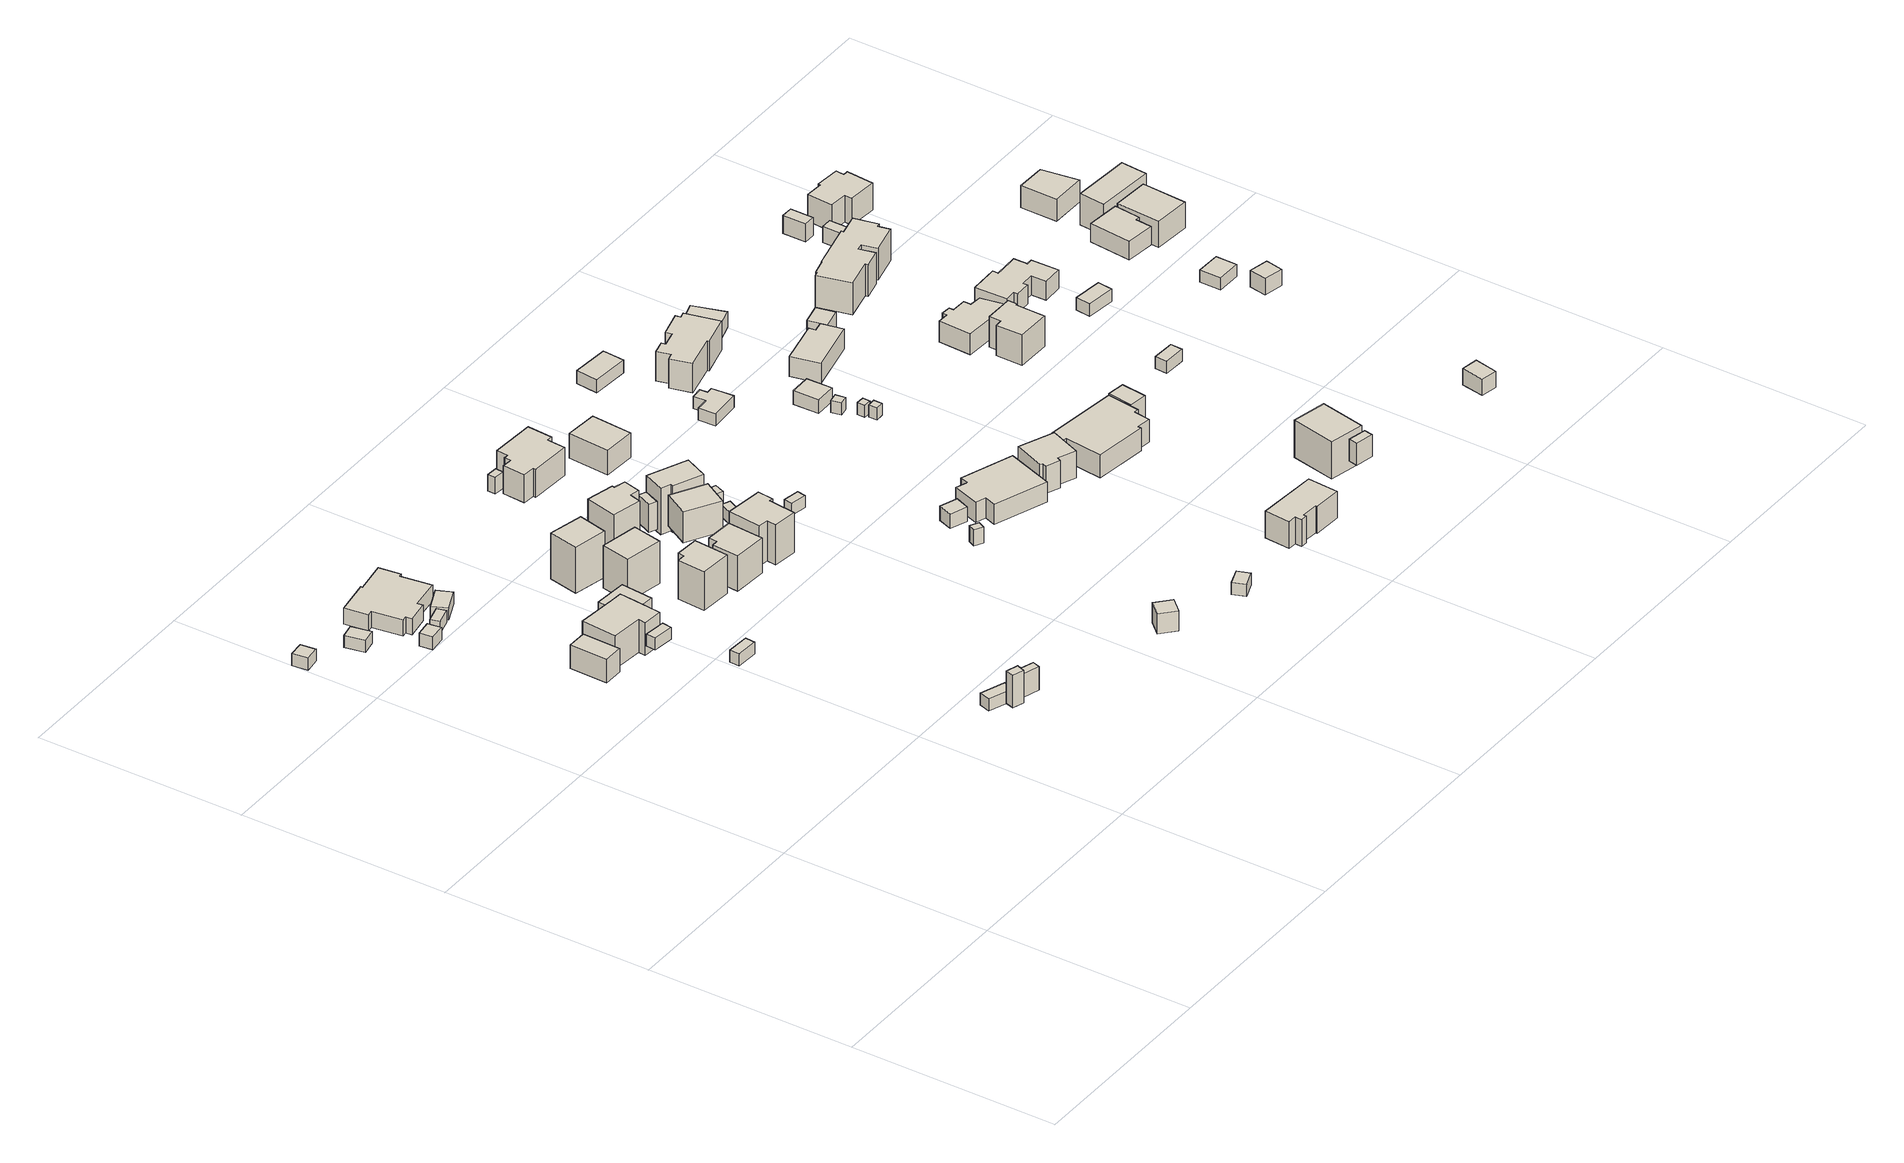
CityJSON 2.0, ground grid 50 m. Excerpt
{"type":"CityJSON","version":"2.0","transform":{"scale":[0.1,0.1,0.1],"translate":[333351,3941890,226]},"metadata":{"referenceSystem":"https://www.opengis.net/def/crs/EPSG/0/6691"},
"CityObjects":{
"building1":{"type":"Building","attributes":{"measuredHeight":13.2,"BuildingIDAttribute.prefecture":"14","BuildingIDAttribute.city":"14151","BuildingDetailAttribute.surveyYear":2015},"geometry":[{"type":"Solid","lod":"1","boundaries":[[[[0,1,2,3]],[[2,4,5,3]],[[1,6,4,2]],[[0,7,6,1]],[[3,5,7,0]],[[4,6,7,5]]]]}]},
"building2":{"type":"Building","attributes":{"BuildingIDAttribute.prefecture":"14","BuildingIDAttribute.city":"14151","BuildingDetailAttribute.surveyYear":2015},"geometry":[{"type":"Solid","lod":"1","boundaries":[[[[8,9,10,11]],[[10,12,13,11]],[[9,14,12,10]],[[8,15,14,9]],[[11,13,15,8]],[[12,14,15,13]]]]}]},
"building3":{"type":"Building","attributes":{"measuredHeight":6.6,"BuildingIDAttribute.prefecture":"14","BuildingIDAttribute.city":"14151","BuildingDetailAttribute.surveyYear":2015},"geometry":[{"type":"Solid","lod":"1","boundaries":[[[[16,17,18,19]],[[18,20,21,19]],[[17,22,20,18]],[[16,23,22,17]],[[19,21,23,16]],[[20,22,23,21]]]]}]},
"building4":{"type":"Building","attributes":{"measuredHeight":6.5,"BuildingIDAttribute.prefecture":"14","BuildingIDAttribute.city":"14151","BuildingDetailAttribute.surveyYear":2015,"BuildingLandSlideRiskAttribute.description":"1","BuildingLandSlideRiskAttribute.areaType":"1"},"geometry":[{"type":"Solid","lod":"1","boundaries":[[[[24,25,26,27]],[[26,28,29,27]],[[25,30,28,26]],[[24,31,30,25]],[[27,29,31,24]],[[28,30,31,29]]]]}]},
"building5":{"type":"Building","attributes":{"measuredHeight":3.5,"BuildingIDAttribute.prefecture":"14","BuildingIDAttribute.city":"14151","BuildingDetailAttribute.surveyYear":2015},"geometry":[{"type":"Solid","lod":"1","boundaries":[[[[32,33,34,35]],[[34,36,37,35]],[[33,38,36,34]],[[32,39,38,33]],[[35,37,39,32]],[[36,38,39,37]]]]}]},
"building6":{"type":"Building","attributes":{"BuildingIDAttribute.prefecture":"14","BuildingIDAttribute.city":"14151","BuildingDetailAttribute.surveyYear":2015},"geometry":[{"type":"Solid","lod":"1","boundaries":[[[[40,41,42,43]],[[42,44,45,43]],[[41,46,44,42]],[[40,47,46,41]],[[43,45,47,40]],[[44,46,47,45]]]]}]},
"building7":{"type":"Building","attributes":{"usage":"411","measuredHeight":10.3,"storeysAboveGround":2,"BuildingIDAttribute.prefecture":"14","BuildingIDAttribute.city":"14151","BuildingDetailAttribute.totalFloorArea":254.19,"BuildingDetailAttribute.buildingFootprintArea":127.1,"BuildingDetailAttribute.buildingStructureType":"601","BuildingDetailAttribute.buildingStructureOrgType":"1","BuildingDetailAttribute.orgUsage":"10","BuildingDetailAttribute.surveyYear":2015,"BuildingLandSlideRiskAttribute.description":"1","BuildingLandSlideRiskAttribute.areaType":"1"},"geometry":[{"type":"Solid","lod":"1","boundaries":[[[[48,49,50,51,52,53,54,55]],[[54,56,57,55]],[[53,58,56,54]],[[52,59,58,53]],[[51,60,59,52]],[[50,61,60,51]],[[49,62,61,50]],[[48,63,62,49]],[[55,57,63,48]],[[56,58,59,60,61,62,63,57]]]]}]},
"building8":{"type":"Building","attributes":{"BuildingIDAttribute.prefecture":"14","BuildingIDAttribute.city":"14151","BuildingDetailAttribute.surveyYear":2015},"geometry":[{"type":"Solid","lod":"1","boundaries":[[[[64,65,66,67]],[[66,68,69,67]],[[65,70,68,66]],[[64,71,70,65]],[[67,69,71,64]],[[68,70,71,69]]]]}]},
"building9":{"type":"Building","attributes":{"BuildingIDAttribute.prefecture":"14","BuildingIDAttribute.city":"14151","BuildingDetailAttribute.surveyYear":2015,"BuildingLandSlideRiskAttribute.description":"1","BuildingLandSlideRiskAttribute.areaType":"1"},"geometry":[{"type":"Solid","lod":"1","boundaries":[[[[72,73,74,75]],[[74,76,77,75]],[[73,78,76,74]],[[72,79,78,73]],[[75,77,79,72]],[[76,78,79,77]]]]}]},
"building10":{"type":"Building","attributes":{"measuredHeight":8,"BuildingIDAttribute.prefecture":"14","BuildingIDAttribute.city":"14151","BuildingDetailAttribute.surveyYear":2015},"geometry":[{"type":"Solid","lod":"1","boundaries":[[[[80,81,82,83,84,85]],[[84,86,87,85]],[[83,88,86,84]],[[82,89,88,83]],[[81,90,89,82]],[[80,91,90,81]],[[85,87,91,80]],[[86,88,89,90,91,87]]]]}]},
"building11":{"type":"Building","attributes":{"measuredHeight":3.5,"BuildingIDAttribute.prefecture":"14","BuildingIDAttribute.city":"14151","BuildingDetailAttribute.surveyYear":2015,"BuildingLandSlideRiskAttribute.description":"1","BuildingLandSlideRiskAttribute.areaType":"1"},"geometry":[{"type":"Solid","lod":"1","boundaries":[[[[92,93,94,95]],[[94,96,97,95]],[[93,98,96,94]],[[92,99,98,93]],[[95,97,99,92]],[[96,98,99,97]]]]}]},
"building12":{"type":"Building","attributes":{"BuildingIDAttribute.prefecture":"14","BuildingIDAttribute.city":"14151","BuildingDetailAttribute.surveyYear":2015,"BuildingLandSlideRiskAttribute.description":"1","BuildingLandSlideRiskAttribute.areaType":"1"},"geometry":[{"type":"Solid","lod":"1","boundaries":[[[[100,101,102,103]],[[102,104,105,103]],[[101,106,104,102]],[[100,107,106,101]],[[103,105,107,100]],[[104,106,107,105]]]]}]},
"building13":{"type":"Building","attributes":{"usage":"411","measuredHeight":5.1,"storeysAboveGround":2,"BuildingIDAttribute.prefecture":"14","BuildingIDAttribute.city":"14151","BuildingDetailAttribute.totalFloorArea":332.18,"BuildingDetailAttribute.buildingFootprintArea":166.09,"BuildingDetailAttribute.buildingStructureType":"601","BuildingDetailAttribute.buildingStructureOrgType":"1","BuildingDetailAttribute.orgUsage":"10","BuildingDetailAttribute.surveyYear":2015,"BuildingLandSlideRiskAttribute.description":"1","BuildingLandSlideRiskAttribute.areaType":"1"},"geometry":[{"type":"Solid","lod":"1","boundaries":[[[[108,109,110,111,112,113,114,115,116,117,118,119,120,121]],[[120,122,123,121]],[[119,124,122,120]],[[118,125,124,119]],[[117,126,125,118]],[[116,127,126,117]],[[115,128,127,116]],[[114,129,128,115]],[[113,130,129,114]],[[112,131,130,113]],[[111,132,131,112]],[[110,133,132,111]],[[109,134,133,110]],[[108,135,134,109]],[[121,123,135,108]],[[122,124,125,126,127,128,129,130,131,132,133,134,135,123]]]]}]},
"building14":{"type":"Building","attributes":{"usage":"411","storeysAboveGround":2,"BuildingIDAttribute.prefecture":"14","BuildingIDAttribute.city":"14151","BuildingDetailAttribute.totalFloorArea":37.7,"BuildingDetailAttribute.buildingFootprintArea":18.85,"BuildingDetailAttribute.buildingStructureType":"601","BuildingDetailAttribute.buildingStructureOrgType":"1","BuildingDetailAttribute.orgUsage":"10","BuildingDetailAttribute.surveyYear":2015,"BuildingLandSlideRiskAttribute.description":"1","BuildingLandSlideRiskAttribute.areaType":"1"},"geometry":[{"type":"Solid","lod":"1","boundaries":[[[[136,137,138,139]],[[138,140,141,139]],[[137,142,140,138]],[[136,143,142,137]],[[139,141,143,136]],[[140,142,143,141]]]]}]},
"building15":{"type":"Building","attributes":{"usage":"411","measuredHeight":10.6,"storeysAboveGround":2,"BuildingIDAttribute.prefecture":"14","BuildingIDAttribute.city":"14151","BuildingDetailAttribute.totalFloorArea":77.45,"BuildingDetailAttribute.buildingFootprintArea":38.73,"BuildingDetailAttribute.buildingStructureType":"601","BuildingDetailAttribute.buildingStructureOrgType":"1","BuildingDetailAttribute.orgUsage":"10","BuildingDetailAttribute.surveyYear":2015},"geometry":[{"type":"Solid","lod":"1","boundaries":[[[[144,145,146,147,148,149]],[[148,150,151,149]],[[147,152,150,148]],[[146,153,152,147]],[[145,154,153,146]],[[144,155,154,145]],[[149,151,155,144]],[[150,152,153,154,155,151]]]]}]},
"building16":{"type":"Building","attributes":{"measuredHeight":5.3,"BuildingIDAttribute.prefecture":"14","BuildingIDAttribute.city":"14151","BuildingDetailAttribute.surveyYear":2015},"geometry":[{"type":"Solid","lod":"1","boundaries":[[[[156,157,158,159]],[[158,160,161,159]],[[157,162,160,158]],[[156,163,162,157]],[[159,161,163,156]],[[160,162,163,161]]]]}]},
"building17":{"type":"Building","attributes":{"usage":"411","measuredHeight":11.8,"storeysAboveGround":2,"BuildingIDAttribute.prefecture":"14","BuildingIDAttribute.city":"14151","BuildingDetailAttribute.totalFloorArea":89.53,"BuildingDetailAttribute.buildingFootprintArea":44.76,"BuildingDetailAttribute.buildingStructureType":"601","BuildingDetailAttribute.buildingStructureOrgType":"1","BuildingDetailAttribute.orgUsage":"10","BuildingDetailAttribute.surveyYear":2015},"geometry":[{"type":"Solid","lod":"1","boundaries":[[[[164,165,166,167]],[[166,168,169,167]],[[165,170,168,166]],[[164,171,170,165]],[[167,169,171,164]],[[168,170,171,169]]]]}]},
"building18":{"type":"Building","attributes":{"usage":"411","measuredHeight":9.5,"storeysAboveGround":2,"BuildingIDAttribute.prefecture":"14","BuildingIDAttribute.city":"14151","BuildingDetailAttribute.totalFloorArea":82.87,"BuildingDetailAttribute.buildingFootprintArea":41.43,"BuildingDetailAttribute.buildingStructureType":"601","BuildingDetailAttribute.buildingStructureOrgType":"1","BuildingDetailAttribute.orgUsage":"10","BuildingDetailAttribute.surveyYear":2015},"geometry":[{"type":"Solid","lod":"1","boundaries":[[[[172,173,174,175,176,177]],[[176,178,179,177]],[[175,180,178,176]],[[174,181,180,175]],[[173,182,181,174]],[[172,183,182,173]],[[177,179,183,172]],[[178,180,181,182,183,179]]]]}]},
"building19":{"type":"Building","attributes":{"usage":"411","measuredHeight":12.2,"storeysAboveGround":2,"BuildingIDAttribute.prefecture":"14","BuildingIDAttribute.city":"14151","BuildingDetailAttribute.totalFloorArea":99.22,"BuildingDetailAttribute.buildingFootprintArea":49.61,"BuildingDetailAttribute.buildingStructureType":"601","BuildingDetailAttribute.buildingStructureOrgType":"1","BuildingDetailAttribute.orgUsage":"10","BuildingDetailAttribute.surveyYear":2015},"geometry":[{"type":"Solid","lod":"1","boundaries":[[[[184,185,186,187]],[[186,188,189,187]],[[185,190,188,186]],[[184,191,190,185]],[[187,189,191,184]],[[188,190,191,189]]]]}]},
"building20":{"type":"Building","attributes":{"BuildingIDAttribute.prefecture":"14","BuildingIDAttribute.city":"14151","BuildingDetailAttribute.surveyYear":2015},"geometry":[{"type":"Solid","lod":"1","boundaries":[[[[192,193,194,195]],[[194,196,197,195]],[[193,198,196,194]],[[192,199,198,193]],[[195,197,199,192]],[[196,198,199,197]]]]}]},
"building21":{"type":"Building","attributes":{"usage":"411","measuredHeight":11.4,"storeysAboveGround":2,"BuildingIDAttribute.prefecture":"14","BuildingIDAttribute.city":"14151","BuildingDetailAttribute.totalFloorArea":107.69,"BuildingDetailAttribute.buildingFootprintArea":53.84,"BuildingDetailAttribute.buildingStructureType":"601","BuildingDetailAttribute.buildingStructureOrgType":"1","BuildingDetailAttribute.orgUsage":"10","BuildingDetailAttribute.surveyYear":2015},"geometry":[{"type":"Solid","lod":"1","boundaries":[[[[200,201,202,203,204,205,206,207]],[[206,208,209,207]],[[205,210,208,206]],[[204,211,210,205]],[[203,212,211,204]],[[202,213,212,203]],[[201,214,213,202]],[[200,215,214,201]],[[207,209,215,200]],[[208,210,211,212,213,214,215,209]]]]}]},
"building22":{"type":"Building","attributes":{"usage":"411","measuredHeight":12.8,"storeysAboveGround":2,"BuildingIDAttribute.prefecture":"14","BuildingIDAttribute.city":"14151","BuildingDetailAttribute.totalFloorArea":85.51,"BuildingDetailAttribute.buildingFootprintArea":42.75,"BuildingDetailAttribute.buildingStructureType":"601","BuildingDetailAttribute.buildingStructureOrgType":"1","BuildingDetailAttribute.orgUsage":"10","BuildingDetailAttribute.surveyYear":2015},"geometry":[{"type":"Solid","lod":"1","boundaries":[[[[216,217,218,219,220,221,222,223]],[[222,224,225,223]],[[221,226,224,222]],[[220,227,226,221]],[[219,228,227,220]],[[218,229,228,219]],[[217,230,229,218]],[[216,231,230,217]],[[223,225,231,216]],[[224,226,227,228,229,230,231,225]]]]}]},
"building23":{"type":"Building","attributes":{"usage":"411","measuredHeight":8.7,"storeysAboveGround":2,"BuildingIDAttribute.prefecture":"14","BuildingIDAttribute.city":"14151","BuildingDetailAttribute.totalFloorArea":100.54,"BuildingDetailAttribute.buildingFootprintArea":50.27,"BuildingDetailAttribute.buildingStructureType":"601","BuildingDetailAttribute.buildingStructureOrgType":"1","BuildingDetailAttribute.orgUsage":"10","BuildingDetailAttribute.surveyYear":2015},"geometry":[{"type":"Solid","lod":"1","boundaries":[[[[232,233,234,235]],[[234,236,237,235]],[[233,238,236,234]],[[232,239,238,233]],[[235,237,239,232]],[[236,238,239,237]]]]}]},
"building24":{"type":"Building","attributes":{"measuredHeight":8.2,"BuildingIDAttribute.prefecture":"14","BuildingIDAttribute.city":"14151","BuildingDetailAttribute.surveyYear":2015},"geometry":[{"type":"Solid","lod":"1","boundaries":[[[[240,241,242,243]],[[242,244,245,243]],[[241,246,244,242]],[[240,247,246,241]],[[243,245,247,240]],[[244,246,247,245]]]]}]},
"building25":{"type":"Building","attributes":{"BuildingIDAttribute.prefecture":"14","BuildingIDAttribute.city":"14151","BuildingDetailAttribute.surveyYear":2015},"geometry":[{"type":"Solid","lod":"1","boundaries":[[[[248,249,250,251]],[[250,252,253,251]],[[249,254,252,250]],[[248,255,254,249]],[[251,253,255,248]],[[252,254,255,253]]]]}]},
"building26":{"type":"Building","attributes":{"measuredHeight":4.1,"BuildingIDAttribute.prefecture":"14","BuildingIDAttribute.city":"14151","BuildingDetailAttribute.surveyYear":2015},"geometry":[{"type":"Solid","lod":"1","boundaries":[[[[256,257,258,259]],[[258,260,261,259]],[[257,262,260,258]],[[256,263,262,257]],[[259,261,263,256]],[[260,262,263,261]]]]}]},
"building27":{"type":"Building","attributes":{"usage":"411","measuredHeight":12.2,"storeysAboveGround":2,"BuildingIDAttribute.prefecture":"14","BuildingIDAttribute.city":"14151","BuildingDetailAttribute.totalFloorArea":99.28,"BuildingDetailAttribute.buildingFootprintArea":49.64,"BuildingDetailAttribute.buildingStructureType":"601","BuildingDetailAttribute.buildingStructureOrgType":"1","BuildingDetailAttribute.orgUsage":"10","BuildingDetailAttribute.surveyYear":2015},"geometry":[{"type":"Solid","lod":"1","boundaries":[[[[264,265,266,267,268,269]],[[268,270,271,269]],[[267,272,270,268]],[[266,273,272,267]],[[265,274,273,266]],[[264,275,274,265]],[[269,271,275,264]],[[270,272,273,274,275,271]]]]}]},
"building28":{"type":"Building","attributes":{"measuredHeight":5.9,"BuildingIDAttribute.prefecture":"14","BuildingIDAttribute.city":"14151","BuildingDetailAttribute.surveyYear":2015},"geometry":[{"type":"Solid","lod":"1","boundaries":[[[[276,277,278,279]],[[278,280,281,279]],[[277,282,280,278]],[[276,283,282,277]],[[279,281,283,276]],[[280,282,283,281]]]]}]},
"building29":{"type":"Building","attributes":{"BuildingIDAttribute.prefecture":"14","BuildingIDAttribute.city":"14151","BuildingDetailAttribute.surveyYear":2015},"geometry":[{"type":"Solid","lod":"1","boundaries":[[[[284,285,286,287]],[[286,288,289,287]],[[285,290,288,286]],[[284,291,290,285]],[[287,289,291,284]],[[288,290,291,289]]]]}]},
"building30":{"type":"Building","attributes":{"measuredHeight":3.9,"BuildingIDAttribute.prefecture":"14","BuildingIDAttribute.city":"14151","BuildingDetailAttribute.surveyYear":2015},"geometry":[{"type":"Solid","lod":"1","boundaries":[[[[292,293,294,295]],[[294,296,297,295]],[[293,298,296,294]],[[292,299,298,293]],[[295,297,299,292]],[[296,298,299,297]]]]}]},
"building31":{"type":"Building","attributes":{"measuredHeight":4.2,"BuildingIDAttribute.prefecture":"14","BuildingIDAttribute.city":"14151","BuildingDetailAttribute.surveyYear":2015},"geometry":[{"type":"Solid","lod":"1","boundaries":[[[[300,301,302,303]],[[302,304,305,303]],[[301,306,304,302]],[[300,307,306,301]],[[303,305,307,300]],[[304,306,307,305]]]]}]},
"building32":{"type":"Building","attributes":{"usage":"411","measuredHeight":9.2,"storeysAboveGround":2,"BuildingIDAttribute.prefecture":"14","BuildingIDAttribute.city":"14151","BuildingDetailAttribute.totalFloorArea":207.88,"BuildingDetailAttribute.buildingFootprintArea":103.94,"BuildingDetailAttribute.buildingStructureType":"601","BuildingDetailAttribute.buildingStructureOrgType":"1","BuildingDetailAttribute.orgUsage":"10","BuildingDetailAttribute.surveyYear":2015},"geometry":[{"type":"Solid","lod":"1","boundaries":[[[[308,309,310,311,312,313,314,315,316,317,318,319]],[[318,320,321,319]],[[317,322,320,318]],[[316,323,322,317]],[[315,324,323,316]],[[314,325,324,315]],[[313,326,325,314]],[[312,327,326,313]],[[311,328,327,312]],[[310,329,328,311]],[[309,330,329,310]],[[308,331,330,309]],[[319,321,331,308]],[[320,322,323,324,325,326,327,328,329,330,331,321]]]]}]},
"building33":{"type":"Building","attributes":{"usage":"411","measuredHeight":5.8,"storeysAboveGround":1,"BuildingIDAttribute.prefecture":"14","BuildingIDAttribute.city":"14151","BuildingDetailAttribute.totalFloorArea":144.22,"BuildingDetailAttribute.buildingFootprintArea":144.22,"BuildingDetailAttribute.buildingStructureType":"601","BuildingDetailAttribute.buildingStructureOrgType":"1","BuildingDetailAttribute.orgUsage":"10","BuildingDetailAttribute.surveyYear":2015},"geometry":[{"type":"Solid","lod":"1","boundaries":[[[[332,333,334,335,336,337,338,339]],[[338,340,341,339]],[[337,342,340,338]],[[336,343,342,337]],[[335,344,343,336]],[[334,345,344,335]],[[333,346,345,334]],[[332,347,346,333]],[[339,341,347,332]],[[340,342,343,344,345,346,347,341]]]]}]},
"building34":{"type":"Building","attributes":{"usage":"411","measuredHeight":10.2,"storeysAboveGround":2,"BuildingIDAttribute.prefecture":"14","BuildingIDAttribute.city":"14151","BuildingDetailAttribute.totalFloorArea":173.06,"BuildingDetailAttribute.buildingFootprintArea":86.53,"BuildingDetailAttribute.buildingStructureType":"601","BuildingDetailAttribute.buildingStructureOrgType":"1","BuildingDetailAttribute.orgUsage":"10","BuildingDetailAttribute.surveyYear":2015},"geometry":[{"type":"Solid","lod":"1","boundaries":[[[[348,349,350,351,352,353,354,355,356,357]],[[356,358,359,357]],[[355,360,358,356]],[[354,361,360,355]],[[353,362,361,354]],[[352,363,362,353]],[[351,364,363,352]],[[350,365,364,351]],[[349,366,365,350]],[[348,367,366,349]],[[357,359,367,348]],[[358,360,361,362,363,364,365,366,367,359]]]]}]},
"building35":{"type":"Building","attributes":{"measuredHeight":7.3,"BuildingIDAttribute.prefecture":"14","BuildingIDAttribute.city":"14151","BuildingDetailAttribute.surveyYear":2015},"geometry":[{"type":"Solid","lod":"1","boundaries":[[[[368,369,370,371]],[[370,372,373,371]],[[369,374,372,370]],[[368,375,374,369]],[[371,373,375,368]],[[372,374,375,373]]]]}]},
"building36":{"type":"Building","attributes":{"usage":"411","measuredHeight":7.2,"storeysAboveGround":2,"BuildingIDAttribute.prefecture":"14","BuildingIDAttribute.city":"14151","BuildingDetailAttribute.totalFloorArea":122.74,"BuildingDetailAttribute.buildingFootprintArea":61.37,"BuildingDetailAttribute.buildingStructureType":"601","BuildingDetailAttribute.buildingStructureOrgType":"1","BuildingDetailAttribute.orgUsage":"10","BuildingDetailAttribute.surveyYear":2015},"geometry":[{"type":"Solid","lod":"1","boundaries":[[[[376,377,378,379,380,381,382,383]],[[382,384,385,383]],[[381,386,384,382]],[[380,387,386,381]],[[379,388,387,380]],[[378,389,388,379]],[[377,390,389,378]],[[376,391,390,377]],[[383,385,391,376]],[[384,386,387,388,389,390,391,385]]]]}]},
"building37":{"type":"Building","attributes":{"usage":"411","measuredHeight":7.2,"storeysAboveGround":2,"BuildingIDAttribute.prefecture":"14","BuildingIDAttribute.city":"14151","BuildingDetailAttribute.totalFloorArea":357.25,"BuildingDetailAttribute.buildingFootprintArea":178.63,"BuildingDetailAttribute.buildingStructureType":"601","BuildingDetailAttribute.buildingStructureOrgType":"1","BuildingDetailAttribute.orgUsage":"10","BuildingDetailAttribute.surveyYear":2015},"geometry":[{"type":"Solid","lod":"1","boundaries":[[[[392,393,394,395,396,397,398,399,400,401,402,403]],[[402,404,405,403]],[[401,406,404,402]],[[400,407,406,401]],[[399,408,407,400]],[[398,409,408,399]],[[397,410,409,398]],[[396,411,410,397]],[[395,412,411,396]],[[394,413,412,395]],[[393,414,413,394]],[[392,415,414,393]],[[403,405,415,392]],[[404,406,407,408,409,410,411,412,413,414,415,405]]]]}]},
"building38":{"type":"Building","attributes":{"usage":"411","storeysAboveGround":1,"BuildingIDAttribute.prefecture":"14","BuildingIDAttribute.city":"14151","BuildingDetailAttribute.totalFloorArea":27.49,"BuildingDetailAttribute.buildingFootprintArea":27.49,"BuildingDetailAttribute.buildingStructureType":"601","BuildingDetailAttribute.buildingStructureOrgType":"1","BuildingDetailAttribute.orgUsage":"10","BuildingDetailAttribute.surveyYear":2015},"geometry":[{"type":"Solid","lod":"1","boundaries":[[[[416,417,418,419,420,421,422,423]],[[422,424,425,423]],[[421,426,424,422]],[[420,427,426,421]],[[419,428,427,420]],[[418,429,428,419]],[[417,430,429,418]],[[416,431,430,417]],[[423,425,431,416]],[[424,426,427,428,429,430,431,425]]]]}]},
"building39":{"type":"Building","attributes":{"measuredHeight":6.3,"BuildingIDAttribute.prefecture":"14","BuildingIDAttribute.city":"14151","BuildingDetailAttribute.surveyYear":2015},"geometry":[{"type":"Solid","lod":"1","boundaries":[[[[432,433,434,435]],[[434,436,437,435]],[[433,438,436,434]],[[432,439,438,433]],[[435,437,439,432]],[[436,438,439,437]]]]}]},
"building40":{"type":"Building","attributes":{"BuildingIDAttribute.prefecture":"14","BuildingIDAttribute.city":"14151","BuildingDetailAttribute.surveyYear":2015},"geometry":[{"type":"Solid","lod":"1","boundaries":[[[[440,441,442,443]],[[442,444,445,443]],[[441,446,444,442]],[[440,447,446,441]],[[443,445,447,440]],[[444,446,447,445]]]]}]},
"building41":{"type":"Building","attributes":{"BuildingIDAttribute.prefecture":"14","BuildingIDAttribute.city":"14151","BuildingDetailAttribute.surveyYear":2015},"geometry":[{"type":"Solid","lod":"1","boundaries":[[[[448,449,450,451]],[[450,452,453,451]],[[449,454,452,450]],[[448,455,454,449]],[[451,453,455,448]],[[452,454,455,453]]]]}]},
"building42":{"type":"Building","attributes":{"usage":"411","measuredHeight":10.8,"storeysAboveGround":2,"BuildingIDAttribute.prefecture":"14","BuildingIDAttribute.city":"14151","BuildingDetailAttribute.totalFloorArea":151.42,"BuildingDetailAttribute.buildingFootprintArea":75.71,"BuildingDetailAttribute.buildingStructureType":"601","BuildingDetailAttribute.buildingStructureOrgType":"1","BuildingDetailAttribute.orgUsage":"10","BuildingDetailAttribute.surveyYear":2015},"geometry":[{"type":"Solid","lod":"1","boundaries":[[[[456,457,458,459]],[[458,460,461,459]],[[457,462,460,458]],[[456,463,462,457]],[[459,461,463,456]],[[460,462,463,461]]]]}]},
"building43":{"type":"Building","attributes":{"BuildingIDAttribute.prefecture":"14","BuildingIDAttribute.city":"14151","BuildingDetailAttribute.surveyYear":2015},"geometry":[{"type":"Solid","lod":"1","boundaries":[[[[464,465,466,467]],[[466,468,469,467]],[[465,470,468,466]],[[464,471,470,465]],[[467,469,471,464]],[[468,470,471,469]]]]}]},
"building44":{"type":"Building","attributes":{"usage":"411","measuredHeight":3.8,"storeysAboveGround":1,"BuildingIDAttribute.prefecture":"14","BuildingIDAttribute.city":"14151","BuildingDetailAttribute.totalFloorArea":28.91,"BuildingDetailAttribute.buildingFootprintArea":28.91,"BuildingDetailAttribute.buildingStructureType":"601","BuildingDetailAttribute.buildingStructureOrgType":"1","BuildingDetailAttribute.orgUsage":"10","BuildingDetailAttribute.surveyYear":2015},"geometry":[{"type":"Solid","lod":"1","boundaries":[[[[472,473,474,475]],[[474,476,477,475]],[[473,478,476,474]],[[472,479,478,473]],[[475,477,479,472]],[[476,478,479,477]]]]}]},
"building45":{"type":"Building","attributes":{"measuredHeight":6.5,"BuildingIDAttribute.prefecture":"14","BuildingIDAttribute.city":"14151","BuildingDetailAttribute.surveyYear":2015},"geometry":[{"type":"Solid","lod":"1","boundaries":[[[[480,481,482,483]],[[482,484,485,483]],[[481,486,484,482]],[[480,487,486,481]],[[483,485,487,480]],[[484,486,487,485]]]]}]},
"building46":{"type":"Building","attributes":{"usage":"411","measuredHeight":4.1,"storeysAboveGround":1,"BuildingIDAttribute.prefecture":"14","BuildingIDAttribute.city":"14151","BuildingDetailAttribute.totalFloorArea":42.75,"BuildingDetailAttribute.buildingFootprintArea":42.75,"BuildingDetailAttribute.buildingStructureType":"601","BuildingDetailAttribute.buildingStructureOrgType":"1","BuildingDetailAttribute.orgUsage":"10","BuildingDetailAttribute.surveyYear":2015},"geometry":[{"type":"Solid","lod":"1","boundaries":[[[[488,489,490,491]],[[490,492,493,491]],[[489,494,492,490]],[[488,495,494,489]],[[491,493,495,488]],[[492,494,495,493]]]]}]},
"building47":{"type":"Building","attributes":{"usage":"411","measuredHeight":8.3,"storeysAboveGround":1,"BuildingIDAttribute.prefecture":"14","BuildingIDAttribute.city":"14151","BuildingDetailAttribute.totalFloorArea":124.68,"BuildingDetailAttribute.buildingFootprintArea":124.68,"BuildingDetailAttribute.buildingStructureType":"601","BuildingDetailAttribute.buildingStructureOrgType":"1","BuildingDetailAttribute.orgUsage":"10","BuildingDetailAttribute.surveyYear":2015},"geometry":[{"type":"Solid","lod":"1","boundaries":[[[[496,497,498,499,500,501,502,503,504,505,506,507,508,509]],[[508,510,511,509]],[[507,512,510,508]],[[506,513,512,507]],[[505,514,513,506]],[[504,515,514,505]],[[503,516,515,504]],[[502,517,516,503]],[[501,518,517,502]],[[500,519,518,501]],[[499,520,519,500]],[[498,521,520,499]],[[497,522,521,498]],[[496,523,522,497]],[[509,511,523,496]],[[510,512,513,514,515,516,517,518,519,520,521,522,523,511]]]]}]},
"building48":{"type":"Building","attributes":{"usage":"411","measuredHeight":5.6,"storeysAboveGround":1,"BuildingIDAttribute.prefecture":"14","BuildingIDAttribute.city":"14151","BuildingDetailAttribute.totalFloorArea":152.41,"BuildingDetailAttribute.buildingFootprintArea":152.41,"BuildingDetailAttribute.buildingStructureType":"601","BuildingDetailAttribute.buildingStructureOrgType":"1","BuildingDetailAttribute.orgUsage":"10","BuildingDetailAttribute.surveyYear":2015},"geometry":[{"type":"Solid","lod":"1","boundaries":[[[[524,525,526,527,528,529]],[[528,530,531,529]],[[527,532,530,528]],[[526,533,532,527]],[[525,534,533,526]],[[524,535,534,525]],[[529,531,535,524]],[[530,532,533,534,535,531]]]]}]},
"building49":{"type":"Building","attributes":{"measuredHeight":4.9,"BuildingIDAttribute.prefecture":"14","BuildingIDAttribute.city":"14151","BuildingDetailAttribute.surveyYear":2015},"geometry":[{"type":"Solid","lod":"1","boundaries":[[[[536,537,538,539]],[[538,540,541,539]],[[537,542,540,538]],[[536,543,542,537]],[[539,541,543,536]],[[540,542,543,541]]]]}]},
"building50":{"type":"Building","attributes":{"measuredHeight":6,"BuildingIDAttribute.prefecture":"14","BuildingIDAttribute.city":"14151","BuildingDetailAttribute.surveyYear":2015},"geometry":[{"type":"Solid","lod":"1","boundaries":[[[[544,545,546,547]],[[546,548,549,547]],[[545,550,548,546]],[[544,551,550,545]],[[547,549,551,544]],[[548,550,551,549]]]]}]},
"building51":{"type":"Building","attributes":{"BuildingIDAttribute.prefecture":"14","BuildingIDAttribute.city":"14151","BuildingDetailAttribute.surveyYear":2015},"geometry":[{"type":"Solid","lod":"1","boundaries":[[[[552,553,554,555]],[[554,556,557,555]],[[553,558,556,554]],[[552,559,558,553]],[[555,557,559,552]],[[556,558,559,557]]]]}]},
"building52":{"type":"Building","attributes":{"usage":"411","measuredHeight":8.7,"storeysAboveGround":1,"BuildingIDAttribute.prefecture":"14","BuildingIDAttribute.city":"14151","BuildingDetailAttribute.totalFloorArea":48.47,"BuildingDetailAttribute.buildingFootprintArea":48.47,"BuildingDetailAttribute.buildingStructureType":"601","BuildingDetailAttribute.buildingStructureOrgType":"1","BuildingDetailAttribute.orgUsage":"10","BuildingDetailAttribute.surveyYear":2015},"geometry":[{"type":"Solid","lod":"1","boundaries":[[[[560,561,562,563,564,565,566,567]],[[566,568,569,567]],[[565,570,568,566]],[[564,571,570,565]],[[563,572,571,564]],[[562,573,572,563]],[[561,574,573,562]],[[560,575,574,561]],[[567,569,575,560]],[[568,570,571,572,573,574,575,569]]]]}]},
"building53":{"type":"Building","attributes":{"measuredHeight":8.4,"BuildingIDAttribute.prefecture":"14","BuildingIDAttribute.city":"14151","BuildingDetailAttribute.surveyYear":2015},"geometry":[{"type":"Solid","lod":"1","boundaries":[[[[576,577,578,579]],[[578,580,581,579]],[[577,582,580,578]],[[576,583,582,577]],[[579,581,583,576]],[[580,582,583,581]]]]}]},
"building54":{"type":"Building","attributes":{"usage":"411","measuredHeight":6,"storeysAboveGround":1,"BuildingIDAttribute.prefecture":"14","BuildingIDAttribute.city":"14151","BuildingDetailAttribute.totalFloorArea":85.19,"BuildingDetailAttribute.buildingFootprintArea":85.19,"BuildingDetailAttribute.buildingStructureType":"601","BuildingDetailAttribute.buildingStructureOrgType":"1","BuildingDetailAttribute.orgUsage":"10","BuildingDetailAttribute.surveyYear":2015},"geometry":[{"type":"Solid","lod":"1","boundaries":[[[[584,585,586,587,588,589,590,591,592,593]],[[592,594,595,593]],[[591,596,594,592]],[[590,597,596,591]],[[589,598,597,590]],[[588,599,598,589]],[[587,600,599,588]],[[586,601,600,587]],[[585,602,601,586]],[[584,603,602,585]],[[593,595,603,584]],[[594,596,597,598,599,600,601,602,603,595]]]]}]},
"building55":{"type":"Building","attributes":{"measuredHeight":3.5,"BuildingIDAttribute.prefecture":"14","BuildingIDAttribute.city":"14151","BuildingDetailAttribute.surveyYear":2015},"geometry":[{"type":"Solid","lod":"1","boundaries":[[[[604,605,606,607]],[[606,608,609,607]],[[605,610,608,606]],[[604,611,610,605]],[[607,609,611,604]],[[608,610,611,609]]]]}]},
"building56":{"type":"Building","attributes":{"usage":"411","measuredHeight":10,"storeysAboveGround":1,"BuildingIDAttribute.prefecture":"14","BuildingIDAttribute.city":"14151","BuildingDetailAttribute.totalFloorArea":168.06,"BuildingDetailAttribute.buildingFootprintArea":168.06,"BuildingDetailAttribute.buildingStructureType":"601","BuildingDetailAttribute.buildingStructureOrgType":"1","BuildingDetailAttribute.orgUsage":"10","BuildingDetailAttribute.surveyYear":2015},"geometry":[{"type":"Solid","lod":"1","boundaries":[[[[612,613,614,615,616,617,618,619,620,621,622,623,624,625,626,627,628,629]],[[628,630,631,629]],[[627,632,630,628]],[[626,633,632,627]],[[625,634,633,626]],[[624,635,634,625]],[[623,636,635,624]],[[622,637,636,623]],[[621,638,637,622]],[[620,639,638,621]],[[619,640,639,620]],[[618,641,640,619]],[[617,642,641,618]],[[616,643,642,617]],[[615,644,643,616]],[[614,645,644,615]],[[613,646,645,614]],[[612,647,646,613]],[[629,631,647,612]],[[630,632,633,634,635,636,637,638,639,640,641,642,643,644,645,646,647,631]]]]}]},
"building57":{"type":"Building","attributes":{"usage":"411","measuredHeight":6.1,"storeysAboveGround":1,"BuildingIDAttribute.prefecture":"14","BuildingIDAttribute.city":"14151","BuildingDetailAttribute.totalFloorArea":105.68,"BuildingDetailAttribute.buildingFootprintArea":105.68,"BuildingDetailAttribute.buildingStructureType":"601","BuildingDetailAttribute.buildingStructureOrgType":"1","BuildingDetailAttribute.orgUsage":"10","BuildingDetailAttribute.surveyYear":2015},"geometry":[{"type":"Solid","lod":"1","boundaries":[[[[648,649,650,651,652,653,654,655,656,657,658,659,660,661]],[[660,662,663,661]],[[659,664,662,660]],[[658,665,664,659]],[[657,666,665,658]],[[656,667,666,657]],[[655,668,667,656]],[[654,669,668,655]],[[653,670,669,654]],[[652,671,670,653]],[[651,672,671,652]],[[650,673,672,651]],[[649,674,673,650]],[[648,675,674,649]],[[661,663,675,648]],[[662,664,665,666,667,668,669,670,671,672,673,674,675,663]]]]}]},
"building58":{"type":"Building","attributes":{"measuredHeight":4.2,"BuildingIDAttribute.prefecture":"14","BuildingIDAttribute.city":"14151","BuildingDetailAttribute.surveyYear":2015},"geometry":[{"type":"Solid","lod":"1","boundaries":[[[[676,677,678,679]],[[678,680,681,679]],[[677,682,680,678]],[[676,683,682,677]],[[679,681,683,676]],[[680,682,683,681]]]]}]},
"building59":{"type":"Building","attributes":{"measuredHeight":4.5,"BuildingIDAttribute.prefecture":"14","BuildingIDAttribute.city":"14151","BuildingDetailAttribute.surveyYear":2015,"BuildingLandSlideRiskAttribute.description":"1","BuildingLandSlideRiskAttribute.areaType":"1"},"geometry":[{"type":"Solid","lod":"1","boundaries":[[[[684,685,686,687]],[[686,688,689,687]],[[685,690,688,686]],[[684,691,690,685]],[[687,689,691,684]],[[688,690,691,689]]]]}]},
"building60":{"type":"Building","attributes":{"BuildingIDAttribute.prefecture":"14","BuildingIDAttribute.city":"14151","BuildingDetailAttribute.surveyYear":2015},"geometry":[{"type":"Solid","lod":"1","boundaries":[[[[692,693,694,695]],[[694,696,697,695]],[[693,698,696,694]],[[692,699,698,693]],[[695,697,699,692]],[[696,698,699,697]]]]}]},
"building61":{"type":"Building","attributes":{"measuredHeight":5.6,"BuildingIDAttribute.prefecture":"14","BuildingIDAttribute.city":"14151","BuildingDetailAttribute.surveyYear":2015},"geometry":[{"type":"Solid","lod":"1","boundaries":[[[[700,701,702,703]],[[702,704,705,703]],[[701,706,704,702]],[[700,707,706,701]],[[703,705,707,700]],[[704,706,707,705]]]]}]},
"building62":{"type":"Building","attributes":{"usage":"411","measuredHeight":8.6,"storeysAboveGround":2,"BuildingIDAttribute.prefecture":"14","BuildingIDAttribute.city":"14151","BuildingDetailAttribute.totalFloorArea":139.96,"BuildingDetailAttribute.buildingFootprintArea":69.98,"BuildingDetailAttribute.buildingStructureType":"601","BuildingDetailAttribute.buildingStructureOrgType":"1","BuildingDetailAttribute.orgUsage":"10","BuildingDetailAttribute.surveyYear":2015},"geometry":[{"type":"Solid","lod":"1","boundaries":[[[[708,709,710,711,712,713,714,715,716,717]],[[716,718,719,717]],[[715,720,718,716]],[[714,721,720,715]],[[713,722,721,714]],[[712,723,722,713]],[[711,724,723,712]],[[710,725,724,711]],[[709,726,725,710]],[[708,727,726,709]],[[717,719,727,708]],[[718,720,721,722,723,724,725,726,727,719]]]]}]},
"building63":{"type":"Building","attributes":{"usage":"411","measuredHeight":5.3,"storeysAboveGround":1,"BuildingIDAttribute.prefecture":"14","BuildingIDAttribute.city":"14151","BuildingDetailAttribute.totalFloorArea":78.35,"BuildingDetailAttribute.buildingFootprintArea":78.35,"BuildingDetailAttribute.buildingStructureType":"601","BuildingDetailAttribute.buildingStructureOrgType":"1","BuildingDetailAttribute.orgUsage":"10","BuildingDetailAttribute.surveyYear":2015},"geometry":[{"type":"Solid","lod":"1","boundaries":[[[[728,729,730,731,732,733]],[[732,734,735,733]],[[731,736,734,732]],[[730,737,736,731]],[[729,738,737,730]],[[728,739,738,729]],[[733,735,739,728]],[[734,736,737,738,739,735]]]]}]},
"building64":{"type":"Building","attributes":{"usage":"411","measuredHeight":7.6,"storeysAboveGround":1,"BuildingIDAttribute.prefecture":"14","BuildingIDAttribute.city":"14151","BuildingDetailAttribute.totalFloorArea":148.83,"BuildingDetailAttribute.buildingFootprintArea":148.83,"BuildingDetailAttribute.buildingStructureType":"601","BuildingDetailAttribute.buildingStructureOrgType":"1","BuildingDetailAttribute.orgUsage":"10","BuildingDetailAttribute.surveyYear":2015},"geometry":[{"type":"Solid","lod":"1","boundaries":[[[[740,741,742,743]],[[742,744,745,743]],[[741,746,744,742]],[[740,747,746,741]],[[743,745,747,740]],[[744,746,747,745]]]]}]},
"building65":{"type":"Building","attributes":{"usage":"431","measuredHeight":5.7,"storeysAboveGround":1,"BuildingIDAttribute.prefecture":"14","BuildingIDAttribute.city":"14151","BuildingDetailAttribute.totalFloorArea":61.4,"BuildingDetailAttribute.buildingFootprintArea":61.4,"BuildingDetailAttribute.buildingStructureType":"610","BuildingDetailAttribute.buildingStructureOrgType":"2","BuildingDetailAttribute.orgUsage":"143","BuildingDetailAttribute.surveyYear":2015},"geometry":[{"type":"Solid","lod":"1","boundaries":[[[[748,749,750,751]],[[750,752,753,751]],[[749,754,752,750]],[[748,755,754,749]],[[751,753,755,748]],[[752,754,755,753]]]]}]},
"building66":{"type":"Building","attributes":{"measuredHeight":8.4,"BuildingIDAttribute.prefecture":"14","BuildingIDAttribute.city":"14151","BuildingDetailAttribute.surveyYear":2015,"BuildingLandSlideRiskAttribute.description":"1","BuildingLandSlideRiskAttribute.areaType":"1"},"geometry":[{"type":"Solid","lod":"1","boundaries":[[[[756,757,758,759]],[[758,760,761,759]],[[757,762,760,758]],[[756,763,762,757]],[[759,761,763,756]],[[760,762,763,761]]]]}]}
},
"vertices":[
[358,162,311],[351,142,311],[324,151,311],[330,171,311],[324,151,392],[330,171,392],[351,142,392],[358,162,392],
[364,198,302],[355,172,302],[297,193,302],[306,219,302],[297,193,332],[306,219,332],[355,172,332],[364,198,332],
[381,166,296],[387,185,296],[430,171,296],[424,153,296],[430,171,355],[424,153,355],[387,185,355],[381,166,355],
[184,1114,145],[182,1023,145],[135,1024,145],[137,1115,145],[135,1024,204],[137,1115,204],[182,1023,204],[184,1114,204],
[258,780,210],[259,804,210],[313,801,210],[311,777,210],[313,801,240],[311,777,240],[259,804,240],[258,780,240],
[2,1710,0],[39,1714,0],[43,1677,0],[7,1673,0],[43,1677,30],[7,1673,30],[39,1714,30],[2,1710,30],
[314,1072,145],[308,1008,145],[260,1012,145],[262,1030,145],[186,1037,145],[194,1123,145],[291,1114,145],[318,1112,145],[291,1114,227],[318,1112,227],[194,1123,227],[186,1037,227],[262,1030,227],[260,1012,227],[308,1008,227],[314,1072,227],
[310,1003,171],[307,980,171],[257,986,171],[259,1009,171],[257,986,201],[259,1009,201],[307,980,201],[310,1003,201],
[111,1654,4],[145,1661,4],[155,1614,4],[120,1607,4],[155,1614,34],[120,1607,34],[145,1661,34],[111,1654,34],
[291,1114,129],[294,1151,129],[374,1145,129],[367,1067,129],[314,1072,129],[318,1112,129],[314,1072,205],[318,1112,205],[367,1067,205],[374,1145,205],[294,1151,205],[291,1114,205],
[202,1496,6],[198,1527,6],[236,1532,6],[241,1500,6],[236,1532,38],[241,1500,38],[198,1527,38],[202,1496,38],
[290,1546,9],[296,1524,9],[255,1513,9],[249,1535,9],[255,1513,39],[249,1535,39],[296,1524,39],[290,1546,39],
[261,1712,6],[261,1708,6],[337,1720,6],[344,1668,6],[336,1667,6],[347,1593,6],[275,1583,6],[277,1570,6],[223,1561,6],[221,1575,6],[209,1573,6],[198,1645,6],[186,1643,6],[177,1699,6],[186,1643,46],[177,1699,46],[198,1645,46],[209,1573,46],[221,1575,46],[223,1561,46],[277,1570,46],[275,1583,46],[347,1593,46],[336,1667,46],[344,1668,46],[337,1720,46],[261,1708,46],[261,1712,46],
[343,1584,9],[359,1549,9],[305,1525,9],[289,1560,9],[305,1525,39],[289,1560,39],[359,1549,39],[343,1584,39],
[554,1006,131],[477,1012,131],[482,1079,131],[502,1078,131],[503,1093,131],[560,1089,131],[503,1093,228],[560,1089,228],[502,1078,228],[482,1079,228],[477,1012,228],[554,1006,228],
[809,131,249],[843,100,249],[815,69,249],[781,100,249],[815,69,299],[781,100,299],[843,100,299],[809,131,299],
[472,1257,96],[563,1239,96],[549,1169,96],[458,1187,96],[549,1169,202],[458,1187,202],[563,1239,202],[472,1257,202],
[560,1046,146],[574,1045,146],[576,1066,146],[643,1061,146],[637,975,146],[555,981,146],[637,975,234],[555,981,234],[643,1061,234],[576,1066,234],[574,1045,234],[560,1046,234],
[555,1367,68],[539,1297,68],[458,1315,68],[473,1386,68],[458,1315,183],[473,1386,183],[539,1297,183],[555,1367,183],
[968,4,271],[956,34,271],[996,49,271],[1007,19,271],[996,49,301],[1007,19,301],[956,34,301],[968,4,301],
[676,968,146],[679,991,146],[654,994,146],[663,1074,146],[755,1063,146],[751,1025,146],[742,1026,146],[734,961,146],[742,1026,246],[734,961,246],[751,1025,246],[755,1063,246],[663,1074,246],[654,994,246],[679,991,246],[676,968,246],
[640,1301,96],[633,1274,96],[562,1291,96],[580,1366,96],[646,1350,96],[645,1344,96],[673,1337,96],[663,1296,96],[673,1337,213],[663,1296,213],[645,1344,213],[646,1350,213],[580,1366,213],[562,1291,213],[633,1274,213],[640,1301,213],
[759,1190,138],[725,1131,138],[647,1176,138],[680,1235,138],[647,1176,215],[680,1235,215],[725,1131,215],[759,1190,215],
[698,1321,103],[716,1313,103],[699,1275,103],[681,1283,103],[699,1275,172],[681,1283,172],[716,1313,172],[698,1321,172],
[773,1167,134],[793,1158,134],[773,1115,134],[753,1124,134],[773,1115,164],[753,1124,164],[793,1158,164],[773,1167,164],
[929,660,177],[949,649,177],[940,632,177],[920,643,177],[940,632,217],[920,643,217],[949,649,217],[929,660,217],
[810,1272,97],[785,1217,97],[715,1247,97],[717,1253,97],[694,1263,97],[716,1313,97],[694,1263,213],[716,1313,213],[717,1253,213],[715,1247,213],[785,1217,213],[810,1272,213],
[791,1212,121],[810,1204,121],[800,1180,121],[781,1188,121],[800,1180,176],[781,1188,176],[810,1204,176],[791,1212,176],
[897,1061,135],[893,1040,135],[854,1047,135],[858,1068,135],[854,1047,165],[858,1068,165],[893,1040,165],[897,1061,165],
[963,755,173],[1004,740,173],[991,706,173],[950,721,173],[991,706,209],[950,721,209],[1004,740,209],[963,755,209],
[731,1693,33],[730,1674,33],[704,1676,33],[705,1695,33],[704,1676,74],[705,1695,74],[730,1674,74],[731,1693,74],
[858,1698,33],[854,1637,33],[841,1638,33],[838,1594,33],[739,1600,33],[740,1607,33],[711,1609,33],[714,1663,33],[738,1661,33],[739,1677,33],[750,1676,33],[752,1704,33],[750,1676,103],[752,1704,103],[739,1677,103],[738,1661,103],[714,1663,103],[711,1609,103],[740,1607,103],[739,1600,103],[838,1594,103],[841,1638,103],[854,1637,103],[858,1698,103],
[1161,623,155],[1033,668,155],[1043,695,155],[1018,704,155],[1041,768,155],[1068,758,155],[1075,778,155],[1200,734,155],[1075,778,205],[1200,734,205],[1068,758,205],[1041,768,205],[1018,704,205],[1043,695,205],[1033,668,205],[1161,623,205],
[1382,127,209],[1377,53,209],[1309,57,209],[1309,61,209],[1269,64,209],[1268,57,209],[1252,58,209],[1253,74,209],[1232,75,209],[1237,137,209],[1232,75,276],[1237,137,276],[1253,74,276],[1252,58,276],[1268,57,276],[1269,64,276],[1309,61,276],[1309,57,276],[1377,53,276],[1382,127,276],
[872,1606,52],[950,1600,52],[943,1502,52],[865,1507,52],[943,1502,114],[865,1507,114],[950,1600,114],[872,1606,114],
[1290,691,159],[1260,617,159],[1218,635,159],[1213,625,159],[1179,639,159],[1183,649,159],[1178,652,159],[1207,725,159],[1178,652,227],[1207,725,227],[1183,649,227],[1179,639,227],[1213,625,227],[1218,635,227],[1260,617,227],[1290,691,227],
[1491,691,146],[1481,612,146],[1470,613,146],[1465,574,146],[1431,578,146],[1430,571,146],[1303,587,146],[1314,678,146],[1293,680,146],[1297,710,146],[1313,708,146],[1314,713,146],[1313,708,203],[1314,713,203],[1297,710,203],[1293,680,203],[1314,678,203],[1303,587,203],[1430,571,203],[1431,578,203],[1465,574,203],[1470,613,203],[1481,612,203],[1491,691,203],
[1126,1415,58],[1124,1456,58],[1155,1458,58],[1153,1488,58],[1181,1490,58],[1182,1472,58],[1198,1473,58],[1202,1420,58],[1198,1473,88],[1202,1420,88],[1182,1472,88],[1181,1490,88],[1153,1488,88],[1155,1458,88],[1124,1456,88],[1126,1415,88],
[1595,131,216],[1591,110,216],[1548,119,216],[1552,140,216],[1548,119,271],[1552,140,271],[1591,110,271],[1595,131,271],
[1266,1132,109],[1286,1132,109],[1286,1112,109],[1266,1111,109],[1286,1112,139],[1266,1111,139],[1286,1132,139],[1266,1132,139],
[1245,1211,102],[1267,1215,102],[1271,1191,102],[1249,1187,102],[1271,1191,132],[1249,1187,132],[1267,1215,132],[1245,1211,132],
[1591,136,191],[1508,154,191],[1531,261,191],[1613,243,191],[1531,261,284],[1613,243,284],[1508,154,284],[1591,136,284],
[1266,1141,104],[1266,1160,104],[1286,1159,104],[1285,1141,104],[1286,1159,134],[1285,1141,134],[1266,1160,134],[1266,1141,134],
[1295,1240,89],[1243,1239,89],[1242,1301,89],[1293,1302,89],[1242,1301,123],[1293,1302,123],[1243,1239,123],[1295,1240,123],
[1491,691,145],[1533,685,145],[1526,625,145],[1483,630,145],[1526,625,207],[1483,630,207],[1533,685,207],[1491,691,207],
[1138,1715,18],[1143,1768,18],[1232,1761,18],[1228,1709,18],[1232,1761,50],[1228,1709,50],[1143,1768,50],[1138,1715,50],
[1230,1540,32],[1217,1591,32],[1232,1595,32],[1224,1627,32],[1256,1635,32],[1258,1625,32],[1295,1634,32],[1291,1649,32],[1353,1665,32],[1356,1653,32],[1370,1657,32],[1390,1575,32],[1314,1556,32],[1313,1560,32],[1314,1556,105],[1313,1560,105],[1390,1575,105],[1370,1657,105],[1356,1653,105],[1353,1665,105],[1291,1649,105],[1295,1634,105],[1258,1625,105],[1256,1635,105],[1224,1627,105],[1232,1595,105],[1217,1591,105],[1230,1540,105],
[1343,1300,83],[1328,1368,83],[1434,1391,83],[1437,1375,83],[1461,1380,83],[1472,1328,83],[1461,1380,133],[1472,1328,133],[1437,1375,133],[1434,1391,133],[1328,1368,133],[1343,1300,133],
[1450,1601,44],[1400,1586,44],[1377,1662,44],[1427,1677,44],[1377,1662,83],[1427,1677,83],[1400,1586,83],[1450,1601,83],
[1461,1413,75],[1509,1424,75],[1519,1379,75],[1471,1368,75],[1519,1379,128],[1471,1368,128],[1509,1424,128],[1461,1413,128],
[1739,703,151],[1737,674,151],[1683,676,151],[1685,705,151],[1683,676,181],[1685,705,181],[1737,674,181],[1739,703,181],
[1589,1033,112],[1607,1033,112],[1607,1062,112],[1677,1062,112],[1677,1039,112],[1673,1039,112],[1672,968,112],[1589,969,112],[1672,968,188],[1589,969,188],[1673,1039,188],[1677,1039,188],[1677,1062,188],[1607,1062,188],[1607,1033,188],[1589,1033,188],
[1910,99,214],[1950,92,214],[1939,37,214],[1900,44,214],[1939,37,255],[1900,44,255],[1950,92,255],[1910,99,255],
[1583,1092,95],[1586,1171,95],[1612,1170,95],[1613,1181,95],[1636,1180,95],[1636,1169,95],[1672,1168,95],[1672,1150,95],[1701,1148,95],[1713,1085,95],[1701,1148,147],[1713,1085,147],[1672,1150,147],[1672,1168,147],[1636,1169,147],[1636,1180,147],[1613,1181,147],[1612,1170,147],[1586,1171,147],[1583,1092,147],
[1868,967,127],[1864,931,127],[1794,939,127],[1798,975,127],[1794,939,158],[1798,975,158],[1864,931,158],[1868,967,158],
[1735,1511,75],[1736,1505,75],[1786,1517,75],[1799,1460,75],[1790,1458,75],[1796,1430,75],[1724,1413,75],[1716,1449,75],[1701,1446,75],[1710,1408,75],[1664,1397,75],[1663,1404,75],[1592,1388,75],[1573,1467,75],[1584,1470,75],[1583,1473,75],[1620,1482,75],[1620,1484,75],[1620,1482,154],[1620,1484,154],[1583,1473,154],[1584,1470,154],[1573,1467,154],[1592,1388,154],[1663,1404,154],[1664,1397,154],[1710,1408,154],[1701,1446,154],[1716,1449,154],[1724,1413,154],[1796,1430,154],[1790,1458,154],[1799,1460,154],[1786,1517,154],[1736,1505,154],[1735,1511,154],
[1715,1169,110],[1784,1171,110],[1784,1157,110],[1844,1159,110],[1845,1126,110],[1860,1127,110],[1862,1060,110],[1813,1058,110],[1812,1095,110],[1782,1094,110],[1782,1083,110],[1743,1082,110],[1743,1092,110],[1717,1091,110],[1743,1092,157],[1717,1091,157],[1743,1082,157],[1782,1083,157],[1782,1094,157],[1812,1095,157],[1813,1058,157],[1862,1060,157],[1860,1127,157],[1845,1126,157],[1844,1159,157],[1784,1157,157],[1784,1171,157],[1715,1169,157],
[1758,1572,88],[1784,1572,88],[1784,1523,88],[1758,1523,88],[1784,1523,128],[1758,1523,128],[1784,1572,128],[1758,1572,128],
[2024,661,154],[2032,703,154],[2079,693,154],[2071,651,154],[2079,693,195],[2071,651,195],[2032,703,195],[2024,661,195],
[1996,803,148],[2055,802,148],[2055,751,148],[1996,751,148],[2055,751,178],[1996,751,178],[2055,802,178],[1996,803,178],
[1759,1670,72],[1787,1670,72],[1787,1614,72],[1759,1614,72],[1787,1614,117],[1759,1614,117],[1787,1670,117],[1759,1670,117],
[1844,1558,86],[1846,1576,86],[1802,1579,86],[1807,1641,86],[1849,1638,86],[1850,1644,86],[1909,1639,86],[1907,1619,86],[1919,1618,86],[1914,1552,86],[1919,1618,153],[1914,1552,153],[1907,1619,153],[1909,1639,153],[1850,1644,153],[1849,1638,153],[1807,1641,153],[1802,1579,153],[1846,1576,153],[1844,1558,153],
[2086,1070,136],[2080,1007,136],[2069,1008,136],[2066,969,136],[1996,976,136],[2006,1078,136],[1996,976,182],[2006,1078,182],[2066,969,182],[2069,1008,182],[2080,1007,182],[2086,1070,182],
[2092,1069,121],[2179,1063,121],[2172,956,121],[2084,962,121],[2172,956,186],[2084,962,186],[2179,1063,186],[2092,1069,186],
[2127,1185,124],[2043,1186,124],[2043,1274,124],[2114,1273,124],[2043,1274,179],[2114,1273,179],[2043,1186,179],[2127,1185,179],
[2199,1129,124],[2194,1066,124],[2054,1077,124],[2059,1139,124],[2054,1077,202],[2059,1139,202],[2194,1066,202],[2199,1129,202]
]}
